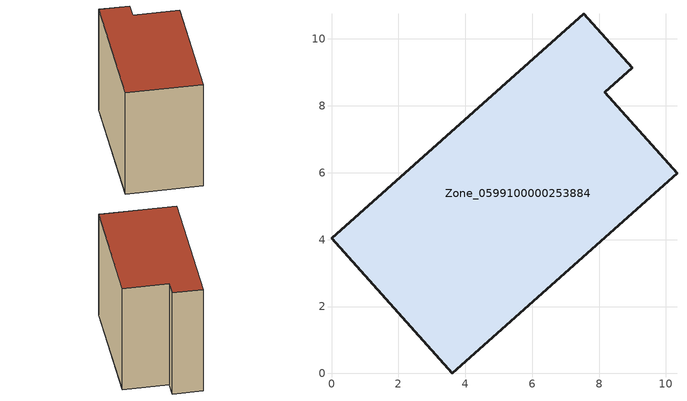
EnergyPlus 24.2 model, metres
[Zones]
Zone_0599100000253884
 floor ground (C_G): 0,4.04 7.54,10.76 8.99,9.14 8.17,8.41 10.33,5.99 3.61,0 z0
 wall outside (C_F): 3.61,0 10.33,5.99 8.17,8.41 8.99,9.14 7.54,10.76 0,4.04 3.61,0 z0:8.42
 roof outside (C_R): 7.54,10.76 0,4.04 3.61,0 10.33,5.99 8.17,8.41 8.99,9.14 z8.42
[BUILDING]
Pand.0599100000253884: North Axis=0; Terrain=City; Loads Convergence Tolerance Value=0.04; Temperature Convergence Tolerance Value=0.4; Solar Distribution=FullExterior; Maximum Number of Warmup Days=25; Minimum Number of Warmup Days=1
[Site:Location]
Rotterdam.The.Hague.AP_ZH_NLD Design_Conditions: Latitude=51.96; Longitude=4.45; Time Zone=1; Elevation=-4.5
[SITE:GROUNDTEMPERATURE:BUILDINGSURFACE]
18, 18, 18, 18, 18, 18, 18, 18, 18, 18, 18, 18
[MATERIAL] Thermal Absorptance=0.9; Solar Absorptance=0.7; Visible Absorptance=0.7
Name | Roughness | Thickness | Conductivity | Density | Specific Heat
G.TI.1975-1991 | MediumSmooth | 0.15 | 0.288461 | 540 | 1210
F.TI.1975-1991 | Rough | 0.3 | 0.230769 | 1920 | 840
R.TI.1975-1991 | MediumRough | 0.2 | 0.153846 | 1500 | 1000
[CONSTRUCTION]
C_G: G.TI.1975-1991
C_F: F.TI.1975-1991
C_R: R.TI.1975-1991
[ZONE]
Zone_0599100000253884: Type=1; Multiplier=1; Ceiling Height=Autocalculate; Volume=Autocalculate; Floor Area=autocalculate; Part of Total Floor Area=Yes
[ZONEINFILTRATION:DESIGNFLOWRATE]
Infil_Zone_0599100000253884: Zone or ZoneList or Space or SpaceList=Zone_0599100000253884; Schedule=AlwaysOn; Design Flow Rate Calculation Method=Flow/Area; Flow Rate per Floor Area=0.003; Constant Term Coefficient=1; Temperature Term Coefficient=0; Velocity Term Coefficient=0; Velocity Squared Term Coefficient=0
[HVACTEMPLATE:ZONE:IDEALLOADSAIRSYSTEM]
Zone_0599100000253884: Maximum Heating Supply Air Temperature=50; Minimum Cooling Supply Air Temperature=13; Maximum Heating Supply Air Humidity Ratio=0.0156; Minimum Cooling Supply Air Humidity Ratio=0.0077; Heating Limit=NoLimit; Cooling Limit=NoLimit; Dehumidification Control Type=ConstantSensibleHeatRatio; Cooling Sensible Heat Ratio=0.7; Dehumidification Setpoint=60; Humidification Control Type=None; Humidification Setpoint=30; Outdoor Air Method=None; Outdoor Air Flow Rate per Person=0.00944; Outdoor Air Flow Rate per Zone Floor Area=0; Outdoor Air Flow Rate per Zone=0; Demand Controlled Ventilation Type=None; Outdoor Air Economizer Type=NoEconomizer; Heat Recovery Type=None; Sensible Heat Recovery Effectiveness=0.7; Latent Heat Recovery Effectiveness=0.65
[ZONECONTROL:THERMOSTAT]
ThermostatControl_Zone_0599100000253884: Zone or ZoneList=Zone_0599100000253884; Control Type Schedule=DualSetpointControlType; Control 1=Thermostat_Zone_0599100000253884; Temperature Difference Between Cutout And Setpoint=0
[THERMOSTATSETPOINT:DUALSETPOINT]
Thermostat_Zone_0599100000253884: Heating Setpoint Temperature Schedule=HeatingSetpoint_Zone_0599100000253884; Cooling Setpoint Temperature Schedule=CoolingSetpoint_Zone_0599100000253884
[SCHEDULE:COMPACT]
HeatingSetpoint_Zone_0599100000253884: Through: 12/31, For: AllDays, Until: 24:00, 21
CoolingSetpoint_Zone_0599100000253884: Through: 12/31, For: AllDays, Until: 24:00, 24
DualSetpointControlType: Through: 12/31, For: AllDays, Until: 24:00, 4
AlwaysOn: Through: 12/31, For: AllDays, Until: 24:00, 1
